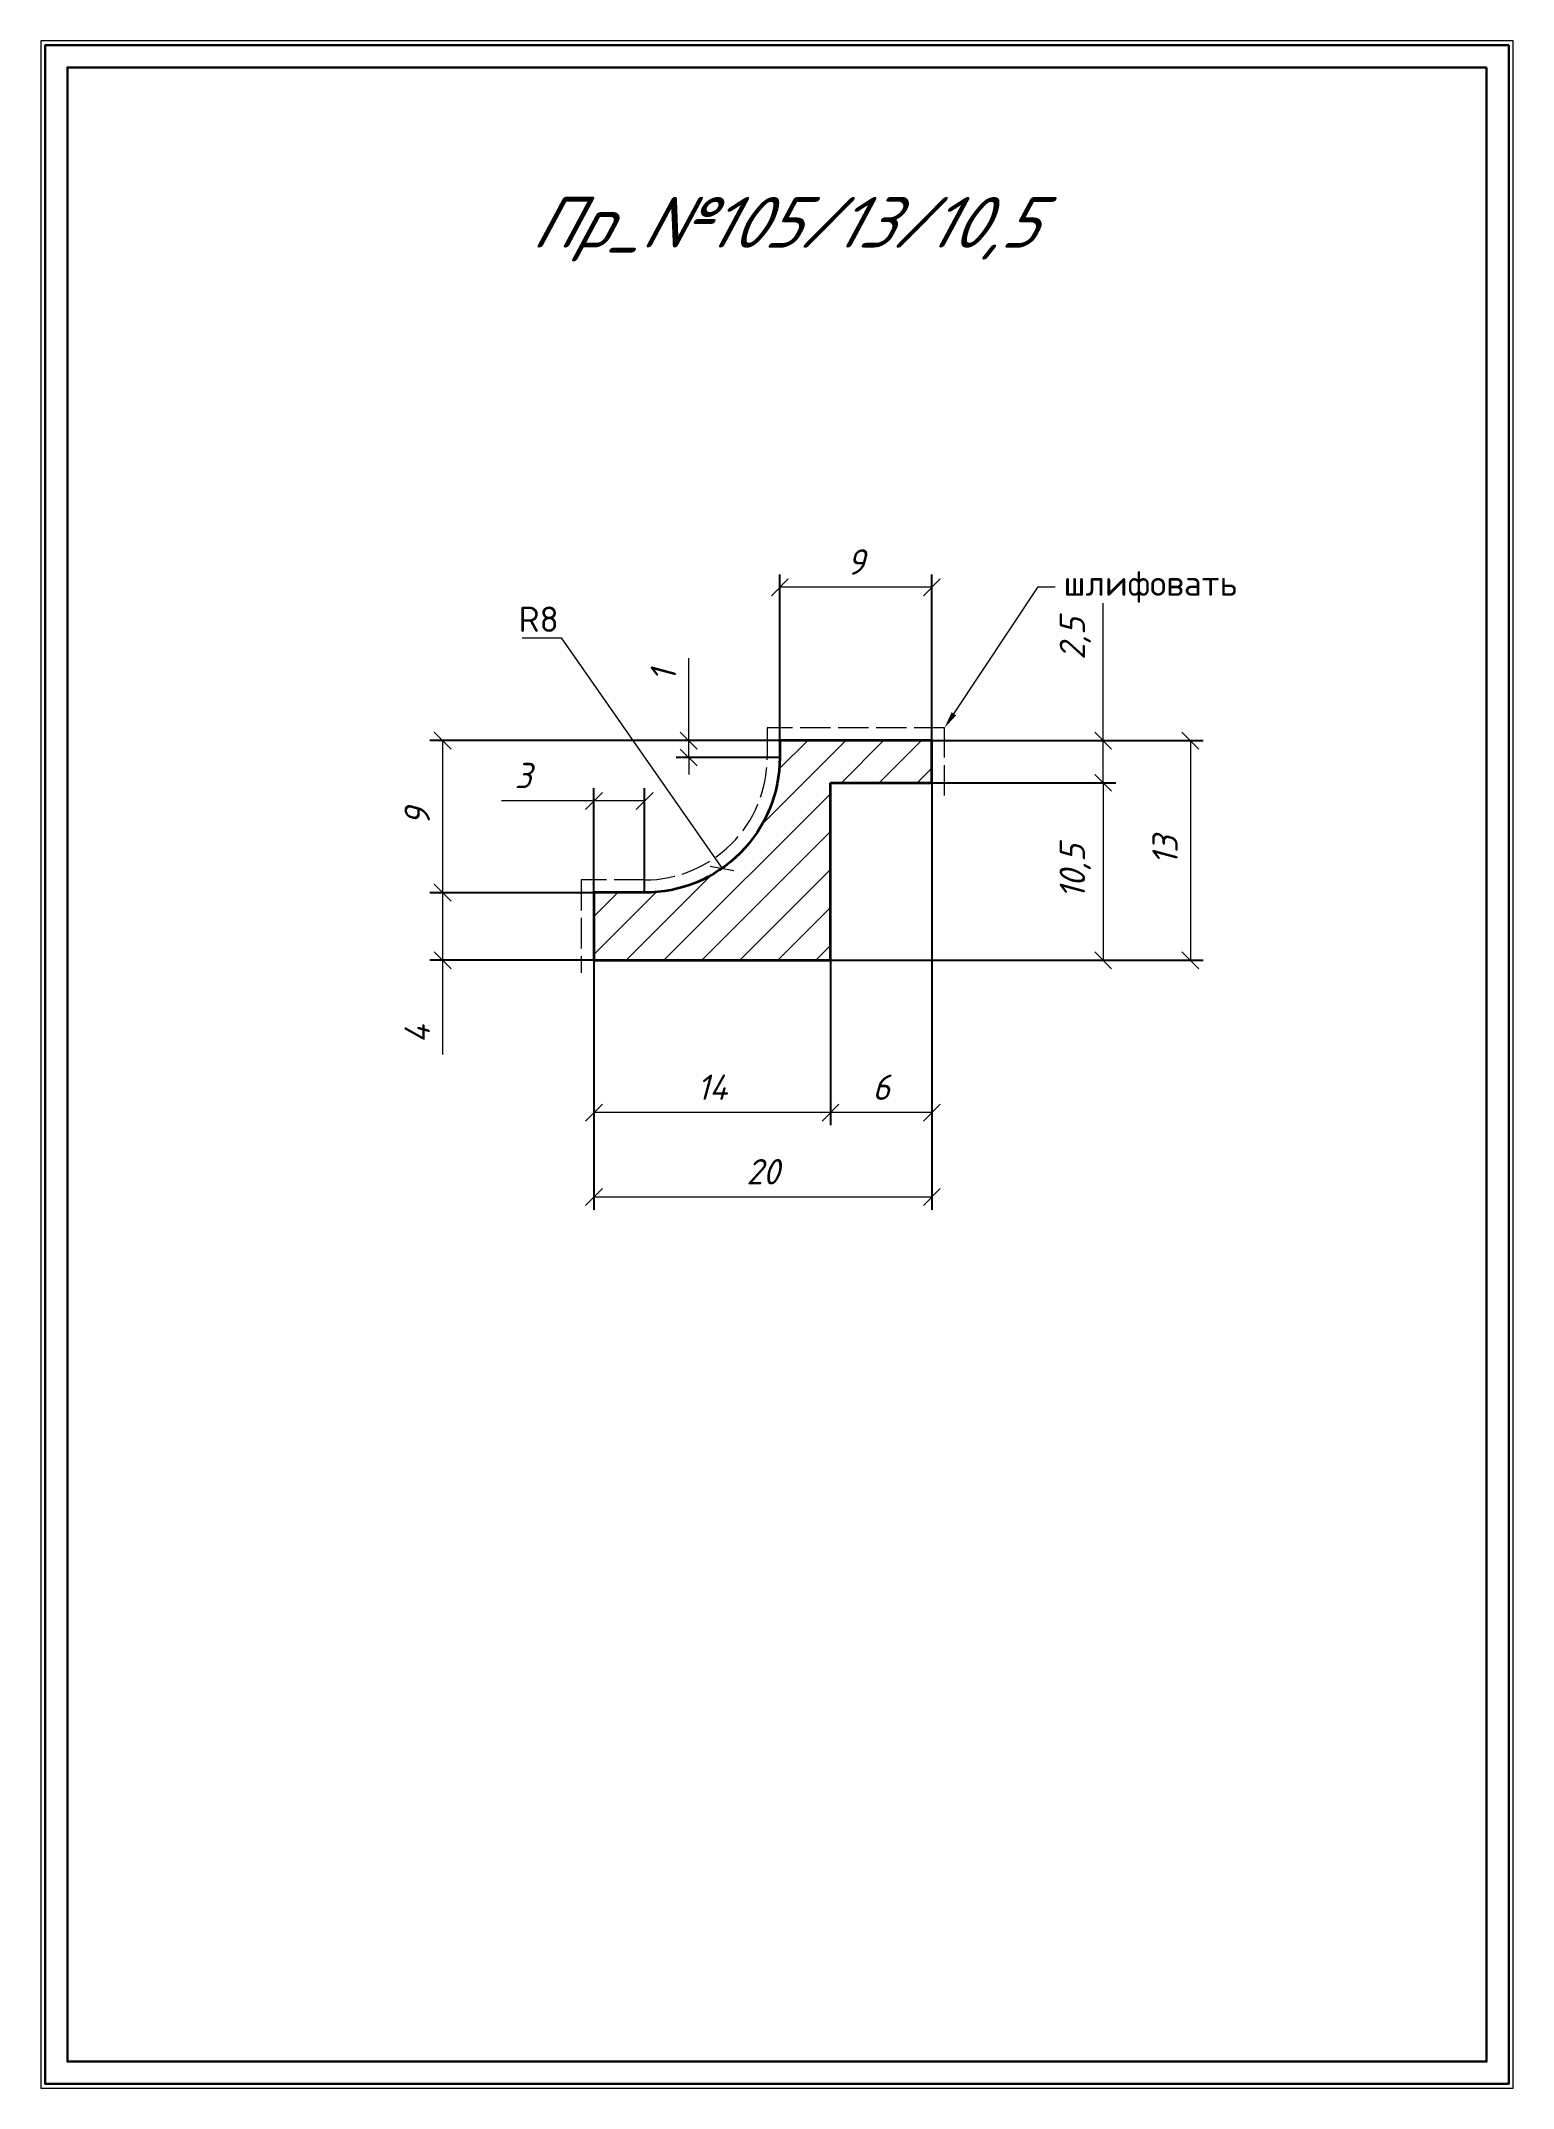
# Model space of a CAD drawing. Header units: millimetres. Extents: x 0 to 87, y 0 to 121.
import ezdxf
from ezdxf import colors
from ezdxf.entities.mleader import LeaderData, LeaderLine
from ezdxf.math import Vec2, Vec3

# ---------------------------------------------------------------- set-up
doc = ezdxf.new("R2010")
doc.units = ezdxf.units.MM
doc.linetypes.add('ACAD_ISO02W100', pattern=[15, 12, -3])
for name, color, linetype, lineweight in [('профили', 1, 'Continuous', 35), ('служебный слой ЛИНИИ ПУНКТИРНЫЕ', 7, 'ACAD_ISO02W100', 13), ('служебный слой НАДПИСИ', 7, 'Continuous', 13), ('служебный слой РАЗМЕРЫ', 7, 'Continuous', 9), ('служебный слой ШТАМП', 7, 'Continuous', 30), ('служебный слой ШТРИХОВКА', 7, 'Continuous', 5)]:
    doc.layers.add(name, color=color, linetype=linetype, lineweight=lineweight)
doc.styles.add('ЕСКД', font='GOST Common Italic.ttf')
doc.styles.add('ЕСКД профили размеры', font='isocpeur.ttf')
doc.styles.add('ЕСКД профили текст', font='isocpeur.ttf')
doc.dimstyles.new('ЕСКД', dxfattribs={"dimtxt": 3.5, "dimasz": 2.5, "dimexe": 0.75, "dimexo": 0, "dimgap": 0.75, "dimtad": 1, "dimtxsty": 'ЕСКД', "dimblk": 'OBLIQUE', "dimcen": 2.5, "dimclrd": 256, "dimclre": 256, "dimclrt": 256, "dimadec": 0, "dimazin": 0, "dimtfac": 1, "dimtmove": 0, "dimatfit": 3, "dimfxl": 1, "dimlwd": -1, "dimarcsym": 0})
doc.dimstyles.new('ЕСКД профили$4', dxfattribs={"dimtxt": 1.5, "dimasz": 1, "dimexe": 0.3, "dimexo": 0, "dimgap": 0.35, "dimtad": 1, "dimtoh": 1, "dimdec": 1, "dimzin": 9, "dimtxsty": 'ЕСКД профили размеры', "dimblk": 'OBLIQUE', "dimcen": 0, "dimse1": 1, "dimclrd": 256, "dimclre": 256, "dimclrt": 256, "dimadec": 1, "dimazin": 0, "dimtfac": 1, "dimtdec": 1, "dimtofl": 0, "dimtmove": 0, "dimatfit": 3, "dimldrblk": 'DOTSMALL', "dimfxl": 1, "dimlwd": -1, "dimlwe": -1, "dimarcsym": 2})

# ---------------------------------------------------------------- blocks, each defined once
blk = doc.blocks.new('_OBLIQUE')
at = {"color": 0, "linetype": 'ByBlock'}
blk.add_line((-0.5, -0.5), (0.5, 0.5), dxfattribs=at)
blk = doc.blocks.new('*D16')
at = {"layer": 'Defpoints', "color": 0, "transparency": 16777216}
for p in [(52.73, 79.73), (52.73, 77.23), (62.87, 77.23)]:
    blk.add_point(p, dxfattribs=at)
at = {"layer": 'служебный слой РАЗМЕРЫ', "transparency": 16777216}
for p, q in [((62.87, 79.73), (62.87, 87.86)), ((62.87, 77.23), (62.87, 79.73))]:
    blk.add_line(p, q, dxfattribs=at)
at = {"layer": 'служебный слой РАЗМЕРЫ', "lineweight": -2, "transparency": 16777216}
for p, q in [((52.73, 79.73), (63.62, 79.73)), ((52.73, 77.23), (63.62, 77.23))]:
    blk.add_line(p, q, dxfattribs=at)
at = {"layer": 'служебный слой РАЗМЕРЫ', "transparency": 16777216}
for p, rotation in [((62.87, 79.73), 90), ((62.87, 77.23), 270)]:
    blk.add_blockref('_OBLIQUE', p, dxfattribs=dict(at, rotation=rotation))
at = {"layer": 'служебный слой РАЗМЕРЫ', "transparency": 16777216, "insert": (61.22, 85.76), "char_height": 1.5, "attachment_point": 5, "rotation": 90, "style": 'ЕСКД'}
blk.add_mtext('2,5', dxfattribs=at)
blk = doc.blocks.new('*D17')
at = {"layer": 'Defpoints', "color": 0, "transparency": 16777216}
for p in [(52.73, 77.23), (46.73, 66.73), (62.87, 66.73)]:
    blk.add_point(p, dxfattribs=at)
at = {"layer": 'служебный слой РАЗМЕРЫ', "lineweight": -2, "transparency": 16777216}
for p, q in [((52.73, 77.23), (63.62, 77.23)), ((46.73, 66.73), (63.62, 66.73))]:
    blk.add_line(p, q, dxfattribs=at)
at = {"layer": 'служебный слой РАЗМЕРЫ', "transparency": 16777216}
blk.add_line((62.87, 77.23), (62.87, 66.73), dxfattribs=at)
for p, rotation in [((62.87, 77.23), 90), ((62.87, 66.73), 270)]:
    blk.add_blockref('_OBLIQUE', p, dxfattribs=dict(at, rotation=rotation))
at = {"layer": 'служебный слой РАЗМЕРЫ', "transparency": 16777216, "insert": (61.22, 71.98), "char_height": 1.5, "attachment_point": 5, "rotation": 90, "style": 'ЕСКД'}
blk.add_mtext('10,5', dxfattribs=at)
blk = doc.blocks.new('*D18')
at = {"layer": 'Defpoints', "color": 0, "transparency": 16777216}
for p in [(43.73, 88.8), (43.73, 79.73), (52.73, 79.73)]:
    blk.add_point(p, dxfattribs=at)
at = {"layer": 'служебный слой РАЗМЕРЫ', "lineweight": -2, "transparency": 16777216}
for p, q in [((43.73, 79.73), (43.73, 89.55)), ((52.73, 79.73), (52.73, 89.55))]:
    blk.add_line(p, q, dxfattribs=at)
at = {"layer": 'служебный слой РАЗМЕРЫ', "transparency": 16777216}
blk.add_line((52.73, 88.8), (43.73, 88.8), dxfattribs=at)
at = {"layer": 'служебный слой РАЗМЕРЫ', "transparency": 16777216, "rotation": 180}
blk.add_blockref('_OBLIQUE', (43.73, 88.8), dxfattribs=at)
at = {"layer": 'служебный слой РАЗМЕРЫ', "transparency": 16777216}
blk.add_blockref('_OBLIQUE', (52.73, 88.8), dxfattribs=at)
at = {"layer": 'служебный слой РАЗМЕРЫ', "transparency": 16777216, "insert": (48.23, 90.3), "char_height": 1.5, "attachment_point": 5, "style": 'ЕСКД'}
blk.add_mtext('9', dxfattribs=at)
blk = doc.blocks.new('*D19')
at = {"layer": 'Defpoints', "color": 0, "transparency": 16777216}
for p in [(32.73, 66.73), (46.73, 66.73), (32.73, 57.72)]:
    blk.add_point(p, dxfattribs=at)
at = {"layer": 'служебный слой РАЗМЕРЫ', "lineweight": -2, "transparency": 16777216}
for p, q in [((32.73, 66.73), (32.73, 56.97)), ((46.73, 66.73), (46.73, 56.97))]:
    blk.add_line(p, q, dxfattribs=at)
at = {"layer": 'служебный слой РАЗМЕРЫ', "transparency": 16777216}
blk.add_line((46.73, 57.72), (32.73, 57.72), dxfattribs=at)
at = {"layer": 'служебный слой РАЗМЕРЫ', "transparency": 16777216, "rotation": 180}
blk.add_blockref('_OBLIQUE', (32.73, 57.72), dxfattribs=at)
at = {"layer": 'служебный слой РАЗМЕРЫ', "transparency": 16777216}
blk.add_blockref('_OBLIQUE', (46.73, 57.72), dxfattribs=at)
at = {"layer": 'служебный слой РАЗМЕРЫ', "transparency": 16777216, "insert": (39.73, 59.22), "char_height": 1.5, "attachment_point": 5, "style": 'ЕСКД'}
blk.add_mtext('14', dxfattribs=at)
blk = doc.blocks.new('*D20')
at = {"layer": 'Defpoints', "color": 0, "transparency": 16777216}
for p in [(23.77, 70.73), (32.73, 70.73), (32.73, 66.73)]:
    blk.add_point(p, dxfattribs=at)
at = {"layer": 'служебный слой РАЗМЕРЫ', "lineweight": -2, "transparency": 16777216}
for p, q in [((32.73, 70.73), (23.02, 70.73)), ((32.73, 66.73), (23.02, 66.73))]:
    blk.add_line(p, q, dxfattribs=at)
at = {"layer": 'служебный слой РАЗМЕРЫ', "transparency": 16777216}
for p, q in [((23.77, 70.73), (23.77, 66.73)), ((23.77, 66.73), (23.77, 61.15))]:
    blk.add_line(p, q, dxfattribs=at)
for p, rotation in [((23.77, 70.73), 90), ((23.77, 66.73), 270)]:
    blk.add_blockref('_OBLIQUE', p, dxfattribs=dict(at, rotation=rotation))
at = {"layer": 'служебный слой РАЗМЕРЫ', "transparency": 16777216, "insert": (22.27, 62.36), "char_height": 1.5, "attachment_point": 5, "rotation": 90, "style": 'ЕСКД'}
blk.add_mtext('4', dxfattribs=at)
blk = doc.blocks.new('*D21')
at = {"layer": 'Defpoints', "color": 0, "transparency": 16777216}
for p in [(52.73, 76.73), (46.73, 66.73), (46.73, 57.72)]:
    blk.add_point(p, dxfattribs=at)
at = {"layer": 'служебный слой РАЗМЕРЫ', "lineweight": -2, "transparency": 16777216}
for p, q in [((52.73, 76.73), (52.73, 56.97)), ((46.73, 66.73), (46.73, 56.97))]:
    blk.add_line(p, q, dxfattribs=at)
at = {"layer": 'служебный слой РАЗМЕРЫ', "transparency": 16777216}
blk.add_line((52.73, 57.72), (46.73, 57.72), dxfattribs=at)
at = {"layer": 'служебный слой РАЗМЕРЫ', "transparency": 16777216, "rotation": 180}
blk.add_blockref('_OBLIQUE', (46.73, 57.72), dxfattribs=at)
at = {"layer": 'служебный слой РАЗМЕРЫ', "transparency": 16777216}
blk.add_blockref('_OBLIQUE', (52.73, 57.72), dxfattribs=at)
at = {"layer": 'служебный слой РАЗМЕРЫ', "transparency": 16777216, "insert": (49.73, 59.22), "char_height": 1.5, "attachment_point": 5, "style": 'ЕСКД'}
blk.add_mtext('6', dxfattribs=at)
blk = doc.blocks.new('*D22')
at = {"layer": 'Defpoints', "color": 0, "transparency": 16777216}
for p in [(52.73, 77.23), (32.73, 66.73), (32.73, 52.72)]:
    blk.add_point(p, dxfattribs=at)
at = {"layer": 'служебный слой РАЗМЕРЫ', "lineweight": -2, "transparency": 16777216}
for p, q in [((52.73, 77.23), (52.73, 51.97)), ((32.73, 66.73), (32.73, 51.97))]:
    blk.add_line(p, q, dxfattribs=at)
at = {"layer": 'служебный слой РАЗМЕРЫ', "transparency": 16777216}
blk.add_line((52.73, 52.72), (32.73, 52.72), dxfattribs=at)
at = {"layer": 'служебный слой РАЗМЕРЫ', "transparency": 16777216, "rotation": 180}
blk.add_blockref('_OBLIQUE', (32.73, 52.72), dxfattribs=at)
at = {"layer": 'служебный слой РАЗМЕРЫ', "transparency": 16777216}
blk.add_blockref('_OBLIQUE', (52.73, 52.72), dxfattribs=at)
at = {"layer": 'служебный слой РАЗМЕРЫ', "transparency": 16777216, "insert": (42.73, 54.22), "char_height": 1.5, "attachment_point": 5, "style": 'ЕСКД'}
blk.add_mtext('20', dxfattribs=at)
blk = doc.blocks.new('*D23')
at = {"layer": 'Defpoints', "color": 0, "transparency": 16777216}
for p in [(52.73, 79.73), (46.73, 66.73), (68.03, 66.73)]:
    blk.add_point(p, dxfattribs=at)
at = {"layer": 'служебный слой РАЗМЕРЫ', "lineweight": -2, "transparency": 16777216}
for p, q in [((52.73, 79.73), (68.78, 79.73)), ((46.73, 66.73), (68.78, 66.73))]:
    blk.add_line(p, q, dxfattribs=at)
at = {"layer": 'служебный слой РАЗМЕРЫ', "transparency": 16777216}
blk.add_line((68.03, 79.73), (68.03, 66.73), dxfattribs=at)
for p, rotation in [((68.03, 79.73), 90), ((68.03, 66.73), 270)]:
    blk.add_blockref('_OBLIQUE', p, dxfattribs=dict(at, rotation=rotation))
at = {"layer": 'служебный слой РАЗМЕРЫ', "transparency": 16777216, "insert": (66.53, 73.23), "char_height": 1.5, "attachment_point": 5, "rotation": 90, "style": 'ЕСКД'}
blk.add_mtext('13', dxfattribs=at)
blk = doc.blocks.new('*D24')
at = {"layer": 'Defpoints', "color": 0, "transparency": 16777216}
for p in [(43.73, 79.73), (23.77, 70.73), (32.73, 70.73)]:
    blk.add_point(p, dxfattribs=at)
at = {"layer": 'служебный слой РАЗМЕРЫ', "lineweight": -2, "transparency": 16777216}
for p, q in [((43.73, 79.73), (23.02, 79.73)), ((32.73, 70.73), (23.02, 70.73))]:
    blk.add_line(p, q, dxfattribs=at)
at = {"layer": 'служебный слой РАЗМЕРЫ', "transparency": 16777216}
blk.add_line((23.77, 79.73), (23.77, 70.73), dxfattribs=at)
for p, rotation in [((23.77, 79.73), 90), ((23.77, 70.73), 270)]:
    blk.add_blockref('_OBLIQUE', p, dxfattribs=dict(at, rotation=rotation))
at = {"layer": 'служебный слой РАЗМЕРЫ', "transparency": 16777216, "insert": (22.27, 75.23), "char_height": 1.5, "attachment_point": 5, "rotation": 90, "style": 'ЕСКД'}
blk.add_mtext('9', dxfattribs=at)
blk = doc.blocks.new('*D25')
at = {"layer": 'Defpoints', "color": 0, "transparency": 16777216}
for p in [(38.34, 78.73), (43.73, 79.73), (43.73, 78.73)]:
    blk.add_point(p, dxfattribs=at)
at = {"layer": 'служебный слой РАЗМЕРЫ', "transparency": 16777216}
for p, q in [((38.34, 79.73), (38.34, 84.6)), ((38.34, 78.73), (38.34, 79.73)), ((38.34, 78.73), (38.34, 77.73))]:
    blk.add_line(p, q, dxfattribs=at)
at = {"layer": 'служебный слой РАЗМЕРЫ', "lineweight": -2, "transparency": 16777216}
for p, q in [((43.73, 79.73), (37.59, 79.73)), ((43.73, 78.73), (37.59, 78.73))]:
    blk.add_line(p, q, dxfattribs=at)
at = {"layer": 'служебный слой РАЗМЕРЫ', "transparency": 16777216}
for p, rotation in [((38.34, 79.73), 270), ((38.34, 78.73), 90)]:
    blk.add_blockref('_OBLIQUE', p, dxfattribs=dict(at, rotation=rotation))
at = {"layer": 'служебный слой РАЗМЕРЫ', "transparency": 16777216, "insert": (36.84, 83.58), "char_height": 1.5, "attachment_point": 5, "rotation": 90, "style": 'ЕСКД'}
blk.add_mtext('1', dxfattribs=at)
blk = doc.blocks.new('*D26')
at = {"layer": 'Defpoints', "color": 0, "transparency": 16777216}
for p in [(35.73, 76.16), (32.73, 70.73), (35.73, 70.73)]:
    blk.add_point(p, dxfattribs=at)
at = {"layer": 'служебный слой РАЗМЕРЫ', "lineweight": -2, "transparency": 16777216}
for p, q in [((32.73, 70.73), (32.73, 76.91)), ((35.73, 70.73), (35.73, 76.91))]:
    blk.add_line(p, q, dxfattribs=at)
at = {"layer": 'служебный слой РАЗМЕРЫ', "transparency": 16777216}
for p, q in [((32.73, 76.16), (27.25, 76.16)), ((35.73, 76.16), (32.73, 76.16))]:
    blk.add_line(p, q, dxfattribs=at)
at = {"layer": 'служебный слой РАЗМЕРЫ', "transparency": 16777216, "rotation": 180}
blk.add_blockref('_OBLIQUE', (32.73, 76.16), dxfattribs=at)
at = {"layer": 'служебный слой РАЗМЕРЫ', "transparency": 16777216}
blk.add_blockref('_OBLIQUE', (35.73, 76.16), dxfattribs=at)
at = {"layer": 'служебный слой РАЗМЕРЫ', "transparency": 16777216, "insert": (28.54, 77.66), "char_height": 1.5, "attachment_point": 5, "style": 'ЕСКД'}
blk.add_mtext('3', dxfattribs=at)
blk = doc.blocks.new('*D27')
at = {"layer": 'Defpoints', "color": 0, "transparency": 16777216}
for p in [(31.15, 85.29), (35.73, 78.73)]:
    blk.add_point(p, dxfattribs=at)
at = {"layer": 'служебный слой РАЗМЕРЫ', "transparency": 16777216}
for p, q in [((28.49, 85.81), (30.79, 85.81)), ((30.79, 85.81), (40.31, 72.17))]:
    blk.add_line(p, q, dxfattribs=at)
at = {"layer": 'служебный слой РАЗМЕРЫ', "transparency": 16777216, "rotation": 304.925192330809}
blk.add_blockref('_OBLIQUE', (40.31, 72.17), dxfattribs=at)
at = {"layer": 'служебный слой РАЗМЕРЫ', "transparency": 16777216, "insert": (29.46, 86.91), "char_height": 1.5, "attachment_point": 5, "style": 'ЕСКД профили размеры'}
blk.add_mtext('R8', dxfattribs=at)
blk = doc.blocks.new('_DotSmall')
at = {"color": 0, "linetype": 'ByBlock', "lineweight": -3, "const_width": 0.5}
blk.add_lwpolyline([(-0.0625, 0, 1), (0.0625, 0, 1)], format="xyb", close=True, dxfattribs=at)

msp = doc.modelspace()

# ---------------------------------------------------------------- hatches: boundary and pattern name
at = {"layer": 'служебный слой ШТРИХОВКА'}
h = msp.add_hatch(dxfattribs=at)
h.set_pattern_fill('ANSI31', color=256, scale=0.5, style=0)
h.set_pattern_definition([(45, (370.3396, 519.1866), (-1.122532, 1.122532), [])])
edge = h.paths.add_edge_path()
edge.add_line((46.73, 77.233), (52.73, 77.233))
edge.add_line((52.73, 77.233), (52.73, 79.733))
edge.add_line((52.73, 79.733), (43.73, 79.733))
edge.add_line((43.73, 79.733), (43.73, 78.733))
edge.add_arc((35.73, 78.733), 8, -90, 0, ccw=False)
edge.add_line((35.73, 70.733), (32.73, 70.733))
edge.add_line((32.73, 70.733), (32.73, 66.733))
edge.add_line((32.73, 66.733), (46.73, 66.733))
edge.add_line((46.73, 66.733), (46.73, 77.233))

# ---------------------------------------------------------------- linework, layer by layer
at = {"layer": 'профили'}
msp.add_lwpolyline([(46.73, 77.233), (52.73, 77.233), (52.73, 79.733), (43.73, 79.733), (43.73, 78.733, -0.4142136), (35.73, 70.733), (32.73, 70.733), (32.73, 66.733), (46.73, 66.733)], format="xyb", close=True, dxfattribs=at)
at = {"layer": 'служебный слой ЛИНИИ ПУНКТИРНЫЕ', "ltscale": 0.15}
msp.add_lwpolyline([(53.48, 76.483), (53.48, 80.483), (42.98, 80.483), (42.98, 78.733, -0.4142136), (35.73, 71.483), (31.98, 71.483), (31.98, 65.983)], format="xyb", dxfattribs=at)
at = {"layer": 'служебный слой ШТАМП', "lineweight": 5, "ltscale": 100}
msp.add_lwpolyline([(87.129, 121.128), (0, 121.128), (0, 0), (87.129, 0)], close=True, dxfattribs=at)
at = {"layer": 'служебный слой ШТАМП', "ltscale": 100}
for points in [[(86.879, 120.878), (0.25, 120.878), (0.25, 0.25), (86.879, 0.25)], [(85.564, 119.564), (1.564, 119.564), (1.564, 1.564), (85.564, 1.564)]]:
    msp.add_lwpolyline(points, close=True, dxfattribs=at)

# ---------------------------------------------------------------- texts
at = {"layer": 'служебный слой НАДПИСИ', "style": 'ЕСКД', "oblique": 15}
msp.add_text('Пр_№105/13/10,5', height=3, dxfattribs=at).set_placement((28.994, 108.894))

# ---------------------------------------------------------------- dimensions: what is measured, and where the dimension line sits
at = {"layer": 'служебный слой РАЗМЕРЫ'}
for base, p1, p2, picture, middle in [((43.73, 88.798), (52.73, 79.733), (43.73, 79.733), '*D18', (48.23, 90.298)), ((32.73, 52.722), (52.73, 77.233), (32.73, 66.733), '*D22', (42.73, 54.222)), ((46.73, 57.722), (52.73, 76.733), (46.73, 66.733), '*D21', (49.73, 59.222)), ((32.73, 57.722), (46.73, 66.733), (32.73, 66.733), '*D19', (39.73, 59.222))]:
    dim = msp.add_linear_dim(base=base, p1=p1, p2=p2, dimstyle='ЕСКД', override={"dimtxt": 1.5, "dimasz": 1}, dxfattribs=at)
    dim.commit()
    dim.dimension.update_dxf_attribs({"geometry": picture, "text_midpoint": middle})
dim = msp.add_radius_dim(center=(35.73, 78.733), mpoint=(31.15, 85.293), dimstyle='ЕСКД профили$4', dxfattribs=at)
dim.commit()
dim.dimension.update_dxf_attribs({"geometry": '*D27', "text_midpoint": (29.464, 85.81), "dimtype": 164})
for base, p1, p2, picture, middle in [((62.873, 77.233), (52.73, 79.733), (52.73, 77.233), '*D16', (62.873, 85.765)), ((38.341, 78.733), (43.73, 79.733), (43.73, 78.733), '*D25', (38.341, 83.577)), ((23.765, 70.733), (32.73, 66.733), (32.73, 70.733), '*D20', (23.765, 62.365))]:
    dim = msp.add_linear_dim(base=base, p1=p1, p2=p2, angle=90, dimstyle='ЕСКД', override={"dimtxt": 1.5, "dimasz": 1}, dxfattribs=at)
    dim.commit()
    dim.dimension.update_dxf_attribs({"geometry": picture, "text_midpoint": middle, "dimtype": 160})
for base, p1, p2, picture, middle in [((23.765, 70.733), (43.73, 79.733), (32.73, 70.733), '*D24', (22.265, 75.233)), ((68.035, 66.733), (52.73, 79.733), (46.73, 66.733), '*D23', (66.535, 73.233)), ((62.873, 66.733), (52.73, 77.233), (46.73, 66.733), '*D17', (61.223, 71.983))]:
    dim = msp.add_linear_dim(base=base, p1=p1, p2=p2, angle=90, dimstyle='ЕСКД', override={"dimtxt": 1.5, "dimasz": 1}, dxfattribs=at)
    dim.commit()
    dim.dimension.update_dxf_attribs({"geometry": picture, "text_midpoint": middle})
dim = msp.add_linear_dim(base=(35.73, 76.163), p1=(32.73, 70.733), p2=(35.73, 70.733), dimstyle='ЕСКД', override={"dimtxt": 1.5, "dimasz": 1}, dxfattribs=at)
dim.commit()
dim.dimension.update_dxf_attribs({"geometry": '*D26', "text_midpoint": (28.537, 76.163), "dimtype": 160})

# ---------------------------------------------------------------- leaders
ml = msp.add_multileader_mtext('Standard', dxfattribs=at)
ml.set_content('\\A1;шлифовать', color=256, style='ЕСКД профили текст')
ml.set_leader_properties(color=256, linetype='ByLayer', lineweight=-1)
ml.build(insert=Vec2(0, 0))
ml.multileader.update_dxf_attribs({"dogleg_length": 1, "arrow_head_size": 1})
ctx = ml.context
ctx.base_point, ctx.char_height, ctx.arrow_head_size, ctx.landing_gap_size, ctx.plane_origin = Vec3(60.027, 88.821), 1.5, 1, 0.5, Vec3(80, 101.982)
notes = []
notes.append((ctx, [(1, (1, 1, 0), (59.027, 88.821), (1, 0), 1, [(0, [(53.48, 80.483)], 0, [])])]))
ctx.mtext.insert, ctx.mtext.flow_direction = Vec3(60.527, 89.796), 5
for ctx, leaders in notes:
    for number, flags, end, landing, length, lines in leaders:
        leader = LeaderData()
        leader.index, (leader.has_last_leader_line, leader.has_dogleg_vector, leader.attachment_direction) = number, flags
        leader.last_leader_point, leader.dogleg_vector, leader.dogleg_length = Vec3(end), Vec3(landing), length
        for number, points, colour, breaks in lines:
            line = LeaderLine()
            line.index, line.vertices, line.color, line.breaks = number, Vec3.list(points), colors.encode_raw_color(colour), breaks
            leader.lines.append(line)
        ctx.leaders.append(leader)

doc.saveas('drawing.dxf')
